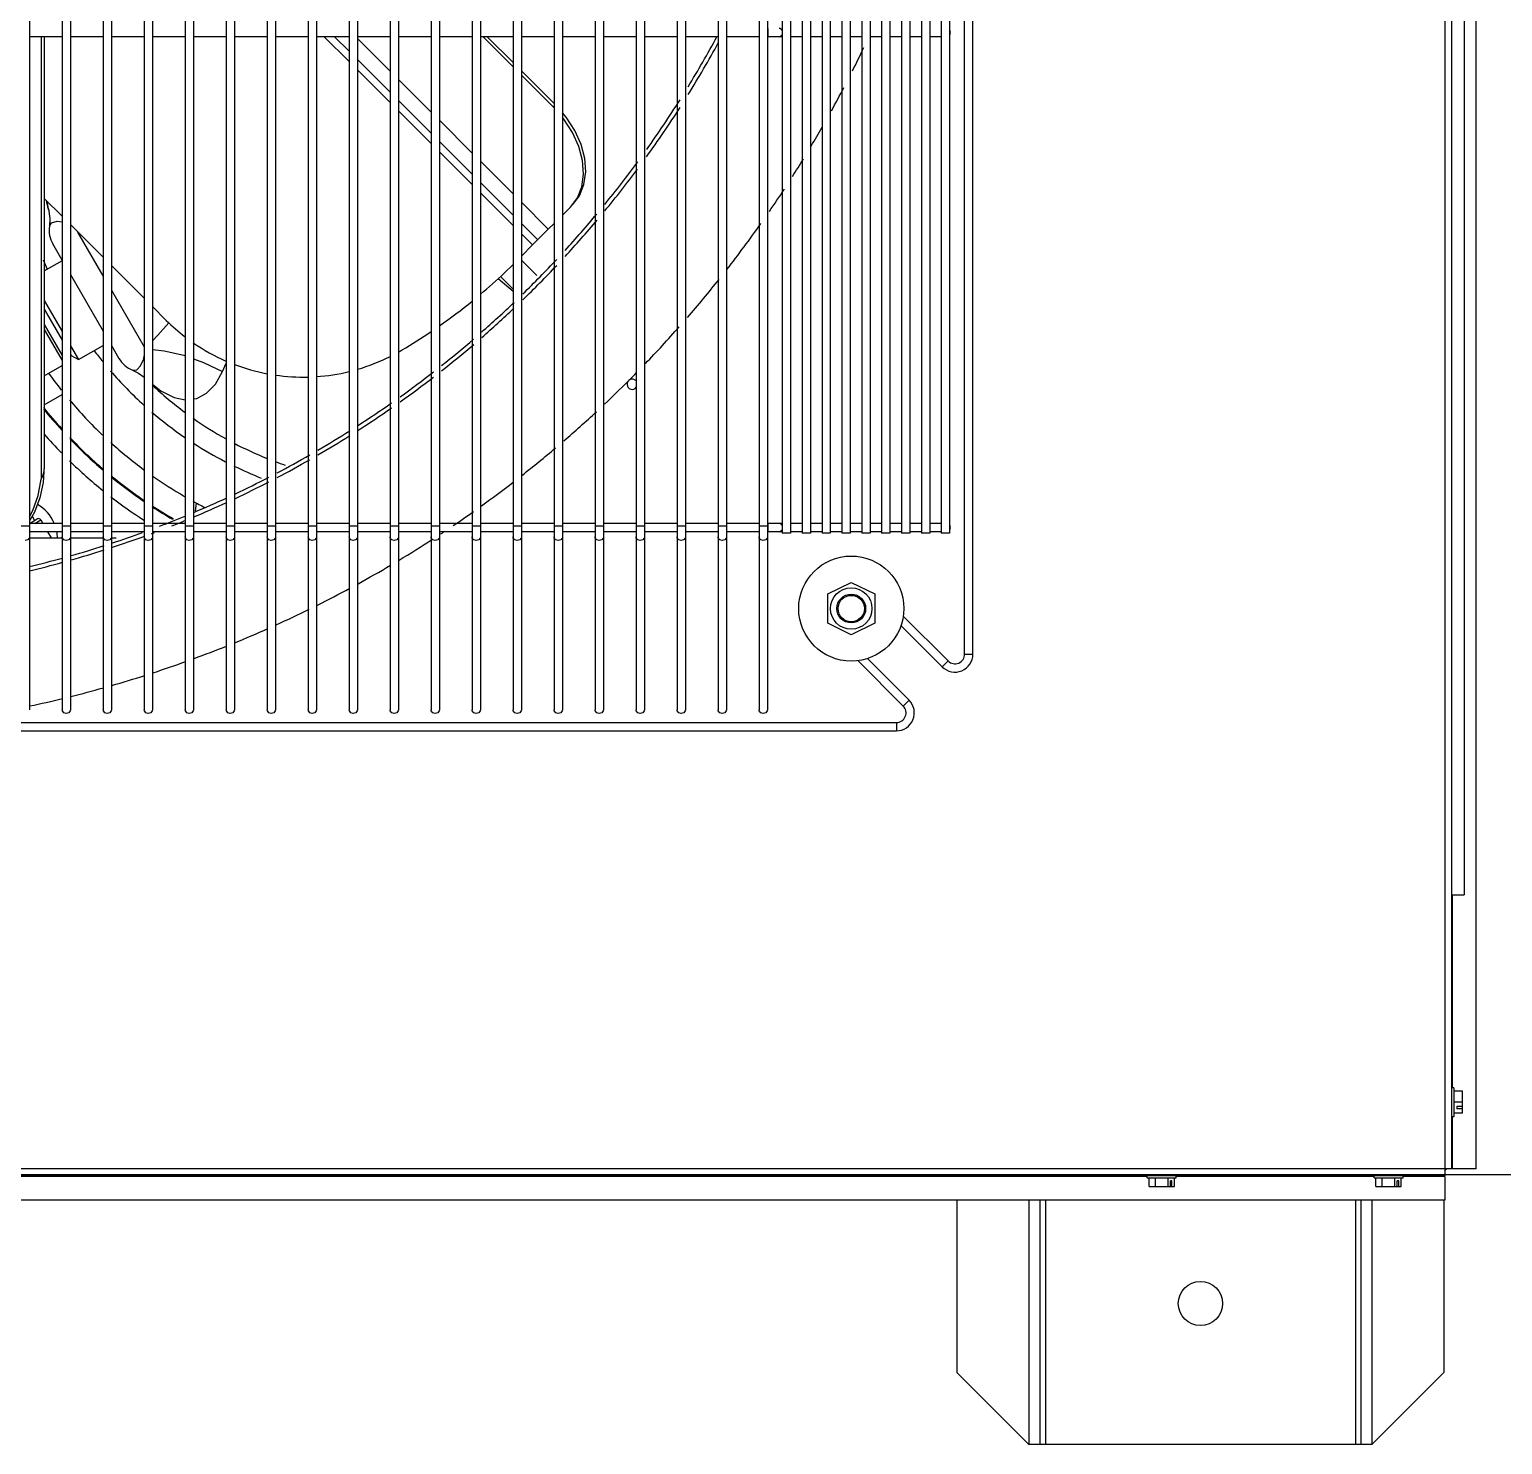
# Model space of a CAD drawing. Header units: metres. Extents: x -367 to 374, y -238 to 224.
# Drawn here: x 242.868 to 243.401, y 215.95 to 216.462 of the extents above; entities that cross this region are included whole.
import ezdxf
from ezdxf.enums import TextEntityAlignment as Align

# ---------------------------------------------------------------- set-up
doc = ezdxf.new("R2010")
doc.units = ezdxf.units.M
for name, color, linetype in [('ELE-ALIMENTADORES', 160, 'Continuous'), ('LA_BAU_BASES GERAIS_R00$0$ARQ-XREF-ATT', 8, 'Continuous'), ('LA_BAU_BASES GERAIS_R00$0$BASE', 253, 'Continuous'), ('LA_BAU_BASES GERAIS_R00$0$dutos', 31, 'Continuous')]:
    doc.layers.add(name, color=color, linetype=linetype)
doc.styles.add('LA_BAU_BASES GERAIS_R00$0$R60-125-RS', font='romans.shx', dxfattribs={"height": 0.19})
doc.styles.add('LA_BAU_BASES GERAIS_R00$0$R80-100-RS', font='romans.shx', dxfattribs={"height": 0.203})

# ---------------------------------------------------------------- blocks, each defined once
blk = doc.blocks.new('LA_BAU_BASES GERAIS_R00$0$A$C5BA41825')
at = {"layer": 'LA_BAU_BASES GERAIS_R00$0$dutos', "color": 251}
for p, q in [((-23.37037953793094, 40.29707436454305), (-23.37037953793094, 38.107074364543)), ((-23.36782953793094, 38.10962436454304), (-23.36782953793094, 40.29452436454301)), ((-23.35905136333858, 38.10962436454304), (-23.35905136333858, 40.29452436454301)), ((-23.36337953793167, 40.24862436454305), (-23.36337953793167, 38.20862436454308)), ((-23.88199084344112, 39.12149266126528), (-23.88199084344112, 38.2755585557361)), ((-23.87017084344112, 39.12149266126528), (-23.87017084344112, 38.2755585557361)), ((-23.86717084344112, 39.12149266126528), (-23.86717084344112, 38.2755585557361)), ((-23.85535084344112, 39.12149266126528), (-23.85535084344112, 38.2755585557361)), ((-23.85235084344112, 39.12149266126528), (-23.85235084344112, 38.2755585557361)), ((-23.84053084344112, 39.12149266126528), (-23.84053084344112, 38.2755585557361)), ((-23.83753084344112, 39.12149266126528), (-23.83753084344112, 38.2755585557361)), ((-23.82571084344112, 39.12149266126528), (-23.82571084344112, 38.2755585557361)), ((-23.82271084344112, 39.12149266126528), (-23.82271084344112, 38.2755585557361)), ((-23.81089084344112, 39.12149266126528), (-23.81089084344112, 38.2755585557361)), ((-23.80789084344112, 39.12149266126528), (-23.80789084344112, 38.2755585557361)), ((-23.79607084344113, 39.12149266126528), (-23.79607084344113, 38.2755585557361)), ((-23.79307084344113, 39.12149266126528), (-23.79307084344113, 38.2755585557361)), ((-23.78125084344113, 39.12149266126528), (-23.78125084344113, 38.2755585557361)), ((-23.77825084344113, 39.12149266126528), (-23.77825084344113, 38.2755585557361)), ((-23.76643084344113, 39.12149266126528), (-23.76643084344113, 38.2755585557361)), ((-23.76343084344113, 39.12149266126528), (-23.76343084344113, 38.2755585557361)), ((-23.75161084344113, 39.12149266126528), (-23.75161084344113, 38.2755585557361)), ((-23.74861084344113, 39.12149266126528), (-23.74861084344113, 38.2755585557361)), ((-23.73679084344113, 39.12149266126528), (-23.73679084344113, 38.2755585557361)), ((-23.73379084344113, 39.12149266126528), (-23.73379084344113, 38.2755585557361)), ((-23.72197084344113, 39.12149266126528), (-23.72197084344113, 38.2755585557361)), ((-23.71897084344113, 39.12149266126528), (-23.71897084344113, 38.2755585557361)), ((-23.70715084344113, 39.12149266126528), (-23.70715084344113, 38.2755585557361)), ((-23.70415084344113, 39.12149266126528), (-23.70415084344113, 38.2755585557361)), ((-23.69233084344113, 39.12149266126528), (-23.69233084344113, 38.2755585557361)), ((-23.68933084344113, 39.12149266126528), (-23.68933084344113, 38.2755585557361)), ((-23.67751084344113, 39.12149266126528), (-23.67751084344113, 38.2755585557361)), ((-23.67451084344113, 39.12149266126528), (-23.67451084344113, 38.2755585557361)), ((-23.66269084344113, 39.12149266126528), (-23.66269084344113, 38.2755585557361)), ((-23.65969084344113, 39.12149266126528), (-23.65969084344113, 38.2755585557361)), ((-23.64787084344113, 39.12149266126528), (-23.64787084344113, 38.2755585557361)), ((-23.64487084344113, 39.12149266126528), (-23.64487084344113, 38.2755585557361)), ((-23.63305084344113, 39.12149266126528), (-23.63305084344113, 38.2755585557361)), ((-23.63005084344113, 39.12149266126528), (-23.63005084344113, 38.2755585557361)), ((-23.61823084344113, 39.12149266126528), (-23.61823084344113, 38.2755585557361)), ((-23.61523084344113, 39.12149266126528), (-23.61523084344113, 38.2755585557361)), ((-23.54391084344076, 38.29569126036699), (-23.54391084344076, 39.10358187787244)), ((-23.54091084344076, 38.29569126036699), (-23.54091084344076, 39.10358187787244)), ((-23.60985119563749, 39.05945567005244), (-23.60985119563749, 38.33945567005253)), ((-23.60685119563749, 39.05945567005244), (-23.60685119563749, 38.33945567005253)), ((-23.60266631706549, 39.05945567005244), (-23.60266631706549, 38.33945567005253)), ((-23.59966631706549, 39.05945567005244), (-23.59966631706549, 38.33945567005253)), ((-23.59548143849349, 39.05945567005244), (-23.59548143849349, 38.33945567005253)), ((-23.59248143849349, 39.05945567005244), (-23.59248143849349, 38.33945567005253)), ((-23.58829655992149, 39.05945567005244), (-23.58829655992149, 38.33945567005253)), ((-23.58529655992149, 39.05945567005244), (-23.58529655992149, 38.33945567005253)), ((-23.58111168134949, 39.05945567005244), (-23.58111168134949, 38.33945567005253)), ((-23.57811168134949, 39.05945567005244), (-23.57811168134949, 38.33945567005253)), ((-23.57392680277749, 39.05945567005244), (-23.57392680277749, 38.33945567005253)), ((-23.57092680277749, 39.05945567005244), (-23.57092680277749, 38.33945567005253)), ((-23.56674192420549, 39.05945567005244), (-23.56674192420549, 38.33945567005253)), ((-23.56374192420549, 39.05945567005244), (-23.56374192420549, 38.33945567005253)), ((-23.55955704563349, 39.05945567005244), (-23.55955704563349, 38.33945567005253)), ((-23.55655704563349, 39.05945567005244), (-23.55655704563349, 38.33945567005253)), ((-23.55237216706149, 39.05945567005244), (-23.55237216706149, 38.33945567005253)), ((-23.54937216706149, 39.05945567005244), (-23.54937216706149, 38.33945567005253)), ((-23.87017084344112, 38.51895567005283), (-23.88199084344112, 38.51895567005283)), ((-23.87772000717276, 38.51895567005283), (-23.87772000717276, 38.35890063319027)), ((-23.87663944291204, 38.51895567005283), (-23.87663944291204, 38.36350144059543)), ((-23.85535084344112, 38.51895567005283), (-23.86717084344112, 38.51895567005283)), ((-23.84053084344112, 38.51895567005283), (-23.85235084344112, 38.51895567005283)), ((-23.82571084344112, 38.51895567005283), (-23.83753084344112, 38.51895567005283)), ((-23.81089084344112, 38.51895567005283), (-23.82271084344112, 38.51895567005283)), ((-23.79607084344113, 38.51895567005283), (-23.80789084344112, 38.51895567005283)), ((-23.78125084344113, 38.51895567005283), (-23.79307084344113, 38.51895567005283)), ((-23.76643084344113, 38.51895567005283), (-23.77825084344113, 38.51895567005283)), ((-23.77543202831567, 38.51895567005283), (-23.76643084344113, 38.50995448229946)), ((-23.77171729571349, 38.51895567005283), (-23.76643084344113, 38.51366921654665)), ((-23.75161084344113, 38.51895567005283), (-23.76343084344113, 38.51895567005283)), ((-23.76343084344113, 38.51835040586229), (-23.75161084344113, 38.50653040586235)), ((-23.73679084344113, 38.51895567005283), (-23.74861084344113, 38.51895567005283)), ((-23.72197084344113, 38.51895567005283), (-23.73379084344113, 38.51895567005283)), ((-23.70715084344113, 38.51895567005283), (-23.71897084344113, 38.51895567005283)), ((-23.71803610763131, 38.51895567005283), (-23.70715084344113, 38.50807040586267)), ((-23.71648610763167, 38.51895567005283), (-23.70715084344113, 38.50962040586228)), ((-23.69233084344113, 38.51895567005283), (-23.70415084344113, 38.51895567005283)), ((-23.67751084344113, 38.51895567005283), (-23.68933084344113, 38.51895567005283)), ((-23.66269084344113, 38.51895567005283), (-23.67451084344113, 38.51895567005283)), ((-23.64787084344113, 38.51895567005283), (-23.65969084344113, 38.51895567005283)), ((-23.63305084344113, 38.51895567005283), (-23.64487084344113, 38.51895567005283)), ((-23.61823084344113, 38.51895567005283), (-23.63005084344113, 38.51895567005283)), ((-23.60985119563749, 38.51895567005283), (-23.61523084344113, 38.51895567005283)), ((-23.61491084344149, 38.51895567005283), (-23.61491084344149, 38.52195567005288)), ((-23.60266631706549, 38.51895567005283), (-23.60685119563749, 38.51895567005283)), ((-23.59548143849349, 38.51895567005283), (-23.59966631706549, 38.51895567005283)), ((-23.58829655992149, 38.51895567005283), (-23.59248143849349, 38.51895567005283)), ((-23.58111168134949, 38.51895567005283), (-23.58529655992149, 38.51895567005283)), ((-23.57392680277749, 38.51895567005283), (-23.57811168134949, 38.51895567005283)), ((-23.56674192420549, 38.51895567005283), (-23.57092680277749, 38.51895567005283)), ((-23.55955704563349, 38.51895567005283), (-23.56374192420549, 38.51895567005283)), ((-23.55237216706149, 38.51895567005283), (-23.55655704563349, 38.51895567005283)), ((-23.76343084344113, 38.51066921584629), (-23.75161084344113, 38.4988492130874)), ((-23.76343084344113, 38.50695448133945), (-23.75161084344113, 38.49513447755828)), ((-23.74861084344113, 38.50353040586231), (-23.73679084344113, 38.49171040586236)), ((-23.70415084344113, 38.50662040586235), (-23.69233084344113, 38.49480040586229)), ((-23.70415084344113, 38.50507040586263), (-23.69263913602695, 38.49355869844851)), ((-23.74861084344113, 38.49584921238704), (-23.73679084344113, 38.48402920962815)), ((-23.74861084344113, 38.4921344765994), (-23.73679084344113, 38.48031447281835)), ((-23.69233084344113, 38.49386699103434), (-23.69263913602695, 38.49355869844851)), ((-23.69233084344113, 38.49320424996381), (-23.69263913602695, 38.49355869844851)), ((-23.73379084344113, 38.48871040586232), (-23.72197084344113, 38.47689040586226)), ((-23.73379084344113, 38.48102920892779), (-23.72197084344113, 38.4692092061689)), ((-23.73379084344113, 38.47731447185834), (-23.72197084344113, 38.46549446807728)), ((-23.71897084344113, 38.47389040586233), (-23.70715084344113, 38.46207040586228)), ((-23.71897084344113, 38.46620920546854), (-23.70715084344113, 38.45438920270851)), ((-23.87663944291204, 38.46047444565977), (-23.87017084344112, 38.45400584618892)), ((-23.87516788951858, 38.4567228222038), (-23.87559159036658, 38.45942659311538)), ((-23.71897084344113, 38.46249446711829), (-23.70715084344113, 38.45067446333724)), ((-23.8751658587564, 38.4567149207187), (-23.87516788951858, 38.4567228222038)), ((-23.70415084344113, 38.45907040586235), (-23.69442593259167, 38.44934549501284)), ((-23.68642593259094, 38.45734549501253), (-23.68933084344113, 38.45444058416342)), ((-23.87480729231567, 38.45038010755684), (-23.87480473108585, 38.45039873088263)), ((-23.86717084344112, 38.45100584618888), (-23.85535084344112, 38.43918584618882)), ((-23.70415084344113, 38.45138920200816), (-23.69826653520549, 38.44550489239907)), ((-23.69442593259167, 38.44934549501284), (-23.70012390497785, 38.44364752262663)), ((-23.69233084344113, 38.45144058416338), (-23.69442593259167, 38.44934549501284)), ((-23.87017084344112, 38.43816306110341), (-23.87355892657094, 38.44403139322526)), ((-23.85535084344112, 38.4324940681347), (-23.86449198225931, 38.44832698500818)), ((-23.70415084344113, 38.44767446237722), (-23.70012390497785, 38.44364752262663)), ((-23.70415084344113, 38.43962058416344), (-23.70012390497785, 38.44364752262663)), ((-23.87663944291204, 38.43428542257107), (-23.87010892657094, 38.43805581793902)), ((-23.70415084344113, 38.43814503520412), (-23.69855627903022, 38.43255047079435)), ((-23.86717084344112, 38.43296690868056), (-23.85535084344112, 38.41249406813506)), ((-23.85235084344112, 38.43618584618889), (-23.84053084344112, 38.42436584618883)), ((-23.7103268840324, 38.43344454357214), (-23.70715084344113, 38.43662058416339)), ((-23.85235084344112, 38.42729791571287), (-23.84053084344112, 38.40682507516738)), ((-23.71255574518803, 38.43150451113434), (-23.70715084344113, 38.42699463293718)), ((-23.71162381001131, 38.43214761759327), (-23.70715084344113, 38.42767465102304)), ((-23.87663944291204, 38.42358469549356), (-23.87017084344112, 38.41238075255728)), ((-23.87663944291204, 38.42046700404046), (-23.87017084344112, 38.40926306110305)), ((-23.83753084344112, 38.42136584618891), (-23.83253106820695, 38.41636607095575)), ((-23.87663944291204, 38.41486700403982), (-23.87017084344112, 38.40366306110343)), ((-23.87663944291204, 38.4130916519623), (-23.87016661478622, 38.40188038478118)), ((-23.86717084344112, 38.40718460013431), (-23.86427299365604, 38.40216537707397)), ((-23.86427299365604, 38.40216537707397), (-23.85535084344112, 38.40731658290122)), ((-23.85235084344112, 38.40729791571209), (-23.84965892657131, 38.40263537892372)), ((-23.86717084344112, 38.40406690868008), (-23.86697299365603, 38.40372422280052)), ((-23.86717084344112, 38.40360999417328), (-23.86697299365603, 38.40372422280052)), ((-23.86697299365603, 38.40372422280052), (-23.86427299365604, 38.40216537707397)), ((-23.81217628371713, 38.39786869233865), (-23.81089084344112, 38.40089382339761)), ((-23.87663944291204, 38.3963679436423), (-23.87017084344112, 38.40010259128849)), ((-23.84478162995131, 38.39837853599181), (-23.84476926963604, 38.39837350270852)), ((-23.87663944291204, 38.3857879999598), (-23.87017084344112, 38.38952264760485)), ((-23.82196386022803, 38.34755590555255), (-23.82158057322767, 38.35028313426812)), ((-23.88199084344112, 38.34195567005281), (-23.88499084344112, 38.34195567005281)), ((-23.88199084344112, 38.34297666890336), (-23.87924498711676, 38.34456198979137)), ((-23.87017084344112, 38.34295567005324), (-23.88199084344112, 38.34295567005324)), ((-23.88101227568185, 38.34557302337828), (-23.88013266315495, 38.34404948979102)), ((-23.88002721451749, 38.34295567005324), (-23.8778789617124, 38.34419596438738)), ((-23.8778789617124, 38.34419596438738), (-23.8771628774444, 38.34295567005324)), ((-23.86717084344112, 38.34195567005281), (-23.87017084344112, 38.34195567005281)), ((-23.85535084344112, 38.34295567005324), (-23.86717084344112, 38.34295567005324)), ((-23.85235084344112, 38.34195567005281), (-23.85535084344112, 38.34195567005281)), ((-23.84053084344112, 38.34295567005324), (-23.85235084344112, 38.34295567005324)), ((-23.83753084344112, 38.34195567005281), (-23.84053084344112, 38.34195567005281)), ((-23.82571084344112, 38.34295567005324), (-23.83753084344112, 38.34295567005324)), ((-23.82271084344112, 38.34195567005281), (-23.82571084344112, 38.34195567005281)), ((-23.81089084344112, 38.34295567005324), (-23.82271084344112, 38.34295567005324)), ((-23.80789084344112, 38.34195567005281), (-23.81089084344112, 38.34195567005281)), ((-23.79607084344113, 38.34295567005324), (-23.80789084344112, 38.34295567005324)), ((-23.79307084344113, 38.34195567005281), (-23.79607084344113, 38.34195567005281)), ((-23.78125084344113, 38.34295567005324), (-23.79307084344113, 38.34295567005324)), ((-23.77825084344113, 38.34195567005281), (-23.78125084344113, 38.34195567005281)), ((-23.76643084344113, 38.34295567005324), (-23.77825084344113, 38.34295567005324)), ((-23.76343084344113, 38.34195567005281), (-23.76643084344113, 38.34195567005281)), ((-23.75161084344113, 38.34295567005324), (-23.76343084344113, 38.34295567005324)), ((-23.74861084344113, 38.34195567005281), (-23.75161084344113, 38.34195567005281)), ((-23.73679084344113, 38.34295567005324), (-23.74861084344113, 38.34295567005324)), ((-23.73379084344113, 38.34195567005281), (-23.73679084344113, 38.34195567005281)), ((-23.72197084344113, 38.34295567005324), (-23.73379084344113, 38.34295567005324)), ((-23.71897084344113, 38.34195567005281), (-23.72197084344113, 38.34195567005281)), ((-23.70715084344113, 38.34295567005324), (-23.71897084344113, 38.34295567005324)), ((-23.70415084344113, 38.34195567005281), (-23.70715084344113, 38.34195567005281)), ((-23.69233084344113, 38.34295567005324), (-23.70415084344113, 38.34295567005324)), ((-23.68933084344113, 38.34195567005281), (-23.69233084344113, 38.34195567005281)), ((-23.67751084344113, 38.34295567005324), (-23.68933084344113, 38.34295567005324)), ((-23.67451084344113, 38.34195567005281), (-23.67751084344113, 38.34195567005281)), ((-23.66269084344113, 38.34295567005324), (-23.67451084344113, 38.34295567005324)), ((-23.65969084344113, 38.34195567005281), (-23.66269084344113, 38.34195567005281)), ((-23.64787084344113, 38.34295567005324), (-23.65969084344113, 38.34295567005324)), ((-23.64487084344113, 38.34195567005281), (-23.64787084344113, 38.34195567005281)), ((-23.63305084344113, 38.34295567005324), (-23.64487084344113, 38.34295567005324)), ((-23.63005084344113, 38.34195567005281), (-23.63305084344113, 38.34195567005281)), ((-23.61823084344113, 38.34295567005324), (-23.63005084344113, 38.34295567005324)), ((-23.61523084344113, 38.34195567005281), (-23.61823084344113, 38.34195567005281)), ((-23.60985119563749, 38.34295567005324), (-23.61523084344113, 38.34295567005324)), ((-23.61491084344149, 38.3399556700532), (-23.61491084344149, 38.34295567005324)), ((-23.60266631706549, 38.34295567005324), (-23.60685119563749, 38.34295567005324)), ((-23.59548143849349, 38.34295567005324), (-23.59966631706549, 38.34295567005324)), ((-23.58829655992149, 38.34295567005324), (-23.59248143849349, 38.34295567005324)), ((-23.58111168134949, 38.34295567005324), (-23.58529655992149, 38.34295567005324)), ((-23.57392680277749, 38.34295567005324), (-23.57811168134949, 38.34295567005324)), ((-23.56674192420549, 38.34295567005324), (-23.57092680277749, 38.34295567005324)), ((-23.55955704563349, 38.34295567005324), (-23.56374192420549, 38.34295567005324)), ((-23.55237216706149, 38.34295567005324), (-23.55655704563349, 38.34295567005324)), ((-23.87017084344112, 38.3399556700532), (-23.88199084344112, 38.3399556700532)), ((-23.88199084344112, 38.33769734364591), (-23.87017084344112, 38.33769734364591)), ((-23.87543082663713, 38.3399556700532), (-23.87412698127822, 38.33769734364591)), ((-23.85535084344112, 38.3399556700532), (-23.86717084344112, 38.3399556700532)), ((-23.86717084344112, 38.33769734364591), (-23.85535084344112, 38.33769734364591)), ((-23.84053084344112, 38.3399556700532), (-23.85235084344112, 38.3399556700532)), ((-23.85235084344112, 38.33769734364591), (-23.85068315326476, 38.33769734364591)), ((-23.82571084344112, 38.3399556700532), (-23.83753084344112, 38.3399556700532)), ((-23.81089084344112, 38.3399556700532), (-23.82271084344112, 38.3399556700532)), ((-23.79607084344113, 38.3399556700532), (-23.80789084344112, 38.3399556700532)), ((-23.78125084344113, 38.3399556700532), (-23.79307084344113, 38.3399556700532)), ((-23.76643084344113, 38.3399556700532), (-23.77825084344113, 38.3399556700532)), ((-23.75161084344113, 38.3399556700532), (-23.76343084344113, 38.3399556700532)), ((-23.73679084344113, 38.3399556700532), (-23.74861084344113, 38.3399556700532)), ((-23.72197084344113, 38.3399556700532), (-23.73379084344113, 38.3399556700532)), ((-23.70715084344113, 38.3399556700532), (-23.71897084344113, 38.3399556700532)), ((-23.69233084344113, 38.3399556700532), (-23.70415084344113, 38.3399556700532)), ((-23.67751084344113, 38.3399556700532), (-23.68933084344113, 38.3399556700532)), ((-23.66269084344113, 38.3399556700532), (-23.67451084344113, 38.3399556700532)), ((-23.64787084344113, 38.3399556700532), (-23.65969084344113, 38.3399556700532)), ((-23.63305084344113, 38.3399556700532), (-23.64487084344113, 38.3399556700532)), ((-23.61823084344113, 38.3399556700532), (-23.63005084344113, 38.3399556700532)), ((-23.60985119563749, 38.3399556700532), (-23.61523084344113, 38.3399556700532)), ((-23.61097505475931, 38.3399556700532), (-23.61056964622913, 38.34002908527873)), ((-23.61056964622913, 38.34002908527873), (-23.60991368144949, 38.34057399217465)), ((-23.60685500465131, 38.33945567005253), (-23.60984738662476, 38.33945567005253)), ((-23.60266631706549, 38.3399556700532), (-23.60685119563749, 38.3399556700532)), ((-23.59967012607931, 38.33945567005253), (-23.60266250805277, 38.33945567005253)), ((-23.59548143849349, 38.3399556700532), (-23.59966631706549, 38.3399556700532)), ((-23.59248524750622, 38.33945567005253), (-23.59547762947967, 38.33945567005253)), ((-23.58829655992149, 38.3399556700532), (-23.59248143849349, 38.3399556700532)), ((-23.58530036893422, 38.33945567005253), (-23.58829275090767, 38.33945567005253)), ((-23.58111168134949, 38.3399556700532), (-23.58529655992149, 38.3399556700532)), ((-23.57811549036222, 38.33945567005253), (-23.58110787233567, 38.33945567005253)), ((-23.57392680277749, 38.3399556700532), (-23.57811168134949, 38.3399556700532)), ((-23.57093061179022, 38.33945567005253), (-23.57392299376367, 38.33945567005253)), ((-23.56674192420549, 38.3399556700532), (-23.57092680277749, 38.3399556700532)), ((-23.56374573321822, 38.33945567005253), (-23.56673811519168, 38.33945567005253)), ((-23.55955704563349, 38.3399556700532), (-23.56374192420549, 38.3399556700532)), ((-23.55656085464621, 38.33945567005253), (-23.55955323661967, 38.33945567005253)), ((-23.55237216706149, 38.3399556700532), (-23.55655704563349, 38.3399556700532)), ((-23.54937597607422, 38.33945567005253), (-23.55236835804767, 38.33945567005253)), ((-23.54931247891858, 38.34057399217465), (-23.54906192266694, 38.34145567005328)), ((-23.59341084344076, 38.31749037583575), (-23.58491084344149, 38.32161984311392)), ((-23.58491084344149, 38.32161984311392), (-23.57641084344112, 38.31749037583575)), ((-23.59341084344076, 38.30684931039218), (-23.59341084344076, 38.31749037583575)), ((-23.58309762242513, 38.31709181418819), (-23.58210091735858, 38.31609510912153)), ((-23.57641084344112, 38.31749037583575), (-23.57641084344112, 38.30684931039218)), ((-23.5804306785044, 38.31358923732591), (-23.57990194793894, 38.31353953933365)), ((-23.58491084344149, 38.30271984311401), (-23.59341084344076, 38.30684931039218)), ((-23.57641084344112, 38.30684931039218), (-23.58491084344149, 38.30271984311401)), ((-23.5826277888764, 38.30807757961907), (-23.5826277888764, 38.30751241679832)), ((-23.56694297098804, 38.30603211086668), (-23.55200720846949, 38.29109523724628)), ((-23.56612261564913, 38.30945449299873), (-23.54988580922512, 38.2932164786863)), ((-23.5640052966644, 38.27905169317364), (-23.57906303982767, 38.29411055651394)), ((-23.54391084344076, 38.29569126036699), (-23.54091084344076, 38.29569126036699)), ((-23.56612669590876, 38.27693045173362), (-23.58253229788804, 38.29333727415974)), ((-23.54988580922512, 38.2932164786863), (-23.55200720846949, 38.29109523724628)), ((-23.56612669590876, 38.27693045173362), (-23.5640052966644, 38.27905169317364)), ((-24.37619764000586, 38.27095567005324), (-23.56860166169349, 38.27095567005324)), ((-24.37619764000586, 38.2679556700532), (-23.56860166169349, 38.2679556700532)), ((-23.56860166169349, 38.27095567005324), (-23.56860166169349, 38.2679556700532)), ((-23.36782953793094, 38.20862436454308), (-23.36337953793167, 38.20862436454308)), ((-23.36753664471276, 38.13890567005251), (-23.36753664471276, 38.20862436454308)), ((-23.36703953793167, 38.13890567005251), (-23.36782953793094, 38.13890567005251)), ((-23.36703953793167, 38.13890560853724), (-23.36703953793167, 38.1284057315678)), ((-23.36398953793094, 38.13761567005247), (-23.36703953793167, 38.13761567005247)), ((-23.36398953793094, 38.13365567005246), (-23.36398953793094, 38.13761567005247)), ((-23.36398953793094, 38.13365567005246), (-23.36703953793167, 38.13365567005246)), ((-23.36398953793094, 38.12969567005246), (-23.36703953793167, 38.12969567005246)), ((-23.36598953793168, 38.13210868275428), (-23.36598953793168, 38.13124265735064)), ((-23.36398953793094, 38.13210868275428), (-23.36598953793168, 38.13210868275428)), ((-23.36398953793094, 38.13124265735064), (-23.36598953793168, 38.13124265735064)), ((-23.36398953793094, 38.12969567005246), (-23.36398953793094, 38.13365567005246)), ((-23.36703953793167, 38.12840567005253), (-23.36782953793094, 38.12840567005253)), ((-23.36753664471276, 38.10962436454304), (-23.36753664471276, 38.12840567005253)), ((-23.36782953793094, 38.10962436454304), (-24.42982953793094, 38.10962436454304)), ((-23.35905136333858, 38.10962436454304), (-23.36753664471276, 38.10962436454304)), ((-28.5687384717088, 38.10750033014574), (-22.755, 38.10750033014574)), ((-23.37037953793094, 38.107074364543), (-24.42727953793094, 38.107074364543)), ((-23.47792953793094, 38.10678147132376), (-24.1491595379313, 38.10678147132376)), ((-23.47792953793094, 38.10628436454272), (-23.47792953793094, 38.107074364543)), ((-23.47792953793094, 38.10628436454272), (-23.46742953793095, 38.10628436454272)), ((-23.47725215206367, 38.10323436454303), (-23.47725215206367, 38.10628436454272)), ((-23.47725215206367, 38.10323436454303), (-23.47039323086513, 38.10323436454303)), ((-23.47496584499677, 38.10323436454303), (-23.47496584499677, 38.10628436454272)), ((-23.47039323086513, 38.10323436454303), (-23.47039323086513, 38.10628436454272)), ((-23.47039323086513, 38.10323436454303), (-23.4681069237993, 38.10323436454303)), ((-23.46950007733204, 38.10323436454303), (-23.46950007733204, 38.10523436454264)), ((-23.4690000773324, 38.10523436454264), (-23.46950007733204, 38.10523436454264)), ((-23.4690000773324, 38.10323436454303), (-23.4690000773324, 38.10523436454264)), ((-23.4681069237993, 38.10323436454303), (-23.4681069237993, 38.10628436454272)), ((-23.46742953793095, 38.10628436454272), (-23.46742953793095, 38.107074364543)), ((-23.39592953793167, 38.10678147132376), (-23.46742953793095, 38.10678147132376)), ((-23.39592953793167, 38.10628436454272), (-23.39592953793167, 38.107074364543)), ((-23.39592953793167, 38.10628436454272), (-23.38542953793167, 38.10628436454272)), ((-23.39525215206331, 38.10323436454303), (-23.39525215206331, 38.10628436454272)), ((-23.39525215206331, 38.10323436454303), (-23.38839323086585, 38.10323436454303)), ((-23.39296584499749, 38.10323436454303), (-23.39296584499749, 38.10628436454272)), ((-23.38839323086585, 38.10323436454303), (-23.38839323086585, 38.10628436454272)), ((-23.38839323086585, 38.10323436454303), (-23.38610692379894, 38.10323436454303)), ((-23.38750007733277, 38.10323436454303), (-23.38750007733277, 38.10523436454264)), ((-23.38700007733204, 38.10523436454264), (-23.38750007733277, 38.10523436454264)), ((-23.38700007733204, 38.10323436454303), (-23.38700007733204, 38.10523436454264)), ((-23.38610692379894, 38.10323436454303), (-23.38610692379894, 38.10628436454272)), ((-23.38542953793167, 38.10628436454272), (-23.38542953793167, 38.107074364543)), ((-23.37037953793094, 38.10678147132376), (-23.38542953793167, 38.10678147132376)), ((-23.37037953793094, 38.10678147132376), (-23.37037953793094, 38.09829618994956)), ((-23.37037953793094, 38.09829618994956), (-24.42727953793094, 38.09829618994956)), ((-23.54672953793131, 38.09829618994956), (-23.54672953793131, 38.03592436454346)), ((-23.52067953793095, 38.09829618994956), (-23.52067953793095, 38.00987436454307)), ((-23.5167295379313, 38.09829618994956), (-23.5167295379313, 38.00987436454307)), ((-23.51467953793095, 38.09829618994956), (-23.51467953793095, 38.00987436454307)), ((-23.40267953793167, 38.09829618994956), (-23.40267953793167, 38.00987436454307)), ((-23.40062953793131, 38.00987436454307), (-23.40062953793131, 38.09829618994956)), ((-23.39667953793167, 38.09829618994956), (-23.39667953793167, 38.00987436454307)), ((-23.37062953793131, 38.09829618994956), (-23.37062953793131, 38.03592436454346)), ((-23.52067953793095, 38.00987436454307), (-23.54672953793131, 38.03592436454346)), ((-23.39667953793167, 38.00987436454307), (-23.37062953793131, 38.03592436454346)), ((-23.39667953793167, 38.00987436454307), (-23.52067953793095, 38.00987436454307))]:
    blk.add_line(p, q, dxfattribs=at)
for points in [[(-23.60985119563749, 38.52111746773471), (-23.60991368144949, 38.52133734793142), (-23.61056964622913, 38.52188225482746), (-23.61097505475931, 38.52195567005288)], [(-23.61097505475931, 38.51895567005283), (-23.61056964622913, 38.51902908527836), (-23.60991368144949, 38.51957399217429), (-23.60985119563749, 38.519793872371)], [(-23.54906192266694, 38.52045567005291), (-23.54931247891858, 38.52133734793142), (-23.54937216706149, 38.52138693059396)], [(-23.54937216706149, 38.51952440951072), (-23.54931247891858, 38.51957399217429), (-23.54906192266694, 38.52045567005291)], [(-23.68565093259167, 38.45812049501285), (-23.68313218351749, 38.46145445559864), (-23.68152544006804, 38.46547550546018), (-23.68089244849531, 38.47002911790707), (-23.68125753430913, 38.47494030016628), (-23.68260666746622, 38.48002031825717), (-23.68488800153676, 38.48507394993328), (-23.68801386613203, 38.48990698696525), (-23.68933084344113, 38.49142113499579)], [(-23.68642593259094, 38.45734549501253), (-23.68390718351676, 38.46067945559832), (-23.6823004400684, 38.46470050546088), (-23.68166744849567, 38.46925411790664), (-23.68203253430949, 38.47416530016596), (-23.68338166746658, 38.47924531825686), (-23.68566300153713, 38.48429894993399), (-23.68878886613131, 38.48913198696482), (-23.68933084344113, 38.48975510618664)], [(-23.87516775063386, 38.45672228309832), (-23.87465251887495, 38.45315941171464), (-23.87480764819858, 38.45038850261835)], [(-23.87480473108585, 38.45039873088263), (-23.87399884067568, 38.4516846493151), (-23.87202715587276, 38.45222195830627), (-23.87017084344112, 38.45199646108199)], [(-23.83753084344112, 38.40897580665546), (-23.83562031334368, 38.41106945165393), (-23.83160999439821, 38.41553977784122)], [(-23.84476926963604, 38.39837350270852), (-23.84322707995422, 38.39843921145325), (-23.84179357568949, 38.39988245888992), (-23.84068434566294, 38.40249178087356), (-23.84053084344112, 38.40349680614668)], [(-23.83753084344112, 38.40585140452197), (-23.83333985423022, 38.40540392656737), (-23.82624328719931, 38.40373927943835), (-23.82571084344112, 38.40354970422266)], [(-23.82271084344112, 38.40248156202699), (-23.81910093704622, 38.40119626424564), (-23.81217628371713, 38.39786869233865)], [(-23.84477827005822, 38.39837696966231), (-23.84261956221822, 38.39731413922198), (-23.84053084344112, 38.39583720617611)], [(-23.82271084344112, 38.38798404297427), (-23.82150018444222, 38.38814837932853), (-23.81797401363495, 38.39000296922563), (-23.81476793017313, 38.39328816055138), (-23.81217628371713, 38.39786869233865)], [(-23.83753084344112, 38.39332797612815), (-23.83456121738731, 38.39093237267946), (-23.82973569243713, 38.38848896176091), (-23.82571084344112, 38.38769469663328)], [(-23.87663944291204, 38.36350144235507), (-23.87703274637022, 38.35777953198817), (-23.87823529027531, 38.35214709203285), (-23.88020205602513, 38.34696121033141), (-23.88199084344112, 38.34389639780341)], [(-23.87663944291204, 38.36350144059543), (-23.87675451760913, 38.36199604704382), (-23.87711176773713, 38.36045456167358), (-23.87772000717276, 38.35890063319027)], [(-23.88199084344112, 38.34534099532084), (-23.88073081167058, 38.3476033371071), (-23.87881163069677, 38.35304228133214), (-23.87772000717276, 38.35890063319027)], [(-23.60985119563749, 38.34211746773508), (-23.60991368144949, 38.34233734793179), (-23.61056964622913, 38.34288225482783), (-23.61097505475931, 38.34295567005324)], [(-23.54906192266694, 38.34145567005328), (-23.54931247891858, 38.34233734793179), (-23.54937216706149, 38.34238693059433)], [(-23.88199084344112, 38.33805855573542), (-23.88206425866658, 38.33765713088451), (-23.88260916556258, 38.33700761183172), (-23.88349084344113, 38.33675951762996)], [(-23.86867084344113, 38.33675951762996), (-23.86955252131967, 38.33700761183172), (-23.87009742821567, 38.33765713088451), (-23.87017084344112, 38.33805855573542)], [(-23.86717084344112, 38.33805855573542), (-23.86724425866658, 38.33765713088451), (-23.86778916556258, 38.33700761183172), (-23.86867084344113, 38.33675951762996)], [(-23.85385084344113, 38.33675951762996), (-23.85473252131967, 38.33700761183172), (-23.85527742821567, 38.33765713088451), (-23.85535084344112, 38.33805855573542)], [(-23.85235084344112, 38.33805855573542), (-23.85242425866658, 38.33765713088451), (-23.85296916556258, 38.33700761183172), (-23.85385084344113, 38.33675951762996)], [(-23.83903084344113, 38.33675951762996), (-23.83991252131967, 38.33700761183172), (-23.84045742821567, 38.33765713088451), (-23.84053084344112, 38.33805855573542)], [(-23.83753084344112, 38.33805855573542), (-23.83760425866658, 38.33765713088451), (-23.83814916556258, 38.33700761183172), (-23.83903084344113, 38.33675951762996)], [(-23.82421084344113, 38.33675951762996), (-23.82509252131967, 38.33700761183172), (-23.82563742821567, 38.33765713088451), (-23.82571084344112, 38.33805855573542)], [(-23.82271084344112, 38.33805855573542), (-23.82278425866658, 38.33765713088451), (-23.82332916556258, 38.33700761183172), (-23.82421084344113, 38.33675951762996)], [(-23.80939084344113, 38.33675951762996), (-23.81027252131967, 38.33700761183172), (-23.81081742821567, 38.33765713088451), (-23.81089084344112, 38.33805855573542)], [(-23.80789084344112, 38.33805855573542), (-23.80796425866658, 38.33765713088451), (-23.80850916556258, 38.33700761183172), (-23.80939084344113, 38.33675951762996)], [(-23.79457084344113, 38.33675951762996), (-23.79545252131967, 38.33700761183172), (-23.79599742821567, 38.33765713088451), (-23.79607084344113, 38.33805855573542)], [(-23.79307084344113, 38.33805855573542), (-23.79314425866658, 38.33765713088451), (-23.79368916556258, 38.33700761183172), (-23.79457084344113, 38.33675951762996)], [(-23.77975084344113, 38.33675951762996), (-23.78063252131967, 38.33700761183172), (-23.78117742821567, 38.33765713088451), (-23.78125084344113, 38.33805855573542)], [(-23.77825084344113, 38.33805855573542), (-23.77832425866658, 38.33765713088451), (-23.77886916556258, 38.33700761183172), (-23.77975084344113, 38.33675951762996)], [(-23.76493084344113, 38.33675951762996), (-23.76581252131967, 38.33700761183172), (-23.76635742821567, 38.33765713088451), (-23.76643084344113, 38.33805855573542)], [(-23.76343084344113, 38.33805855573542), (-23.76350425866658, 38.33765713088451), (-23.76404916556258, 38.33700761183172), (-23.76493084344113, 38.33675951762996)], [(-23.75011084344113, 38.33675951762996), (-23.75099252131967, 38.33700761183172), (-23.75153742821567, 38.33765713088451), (-23.75161084344113, 38.33805855573542)], [(-23.74861084344113, 38.33805855573542), (-23.74868425866658, 38.33765713088451), (-23.74922916556258, 38.33700761183172), (-23.75011084344113, 38.33675951762996)], [(-23.73529084344113, 38.33675951762996), (-23.73617252131967, 38.33700761183172), (-23.73671742821567, 38.33765713088451), (-23.73679084344113, 38.33805855573542)], [(-23.73379084344113, 38.33805855573542), (-23.73386425866658, 38.33765713088451), (-23.73440916556258, 38.33700761183172), (-23.73529084344113, 38.33675951762996)], [(-23.72047084344113, 38.33675951762996), (-23.72135252131967, 38.33700761183172), (-23.72189742821567, 38.33765713088451), (-23.72197084344113, 38.33805855573542)], [(-23.71897084344113, 38.33805855573542), (-23.71904425866658, 38.33765713088451), (-23.71958916556258, 38.33700761183172), (-23.72047084344113, 38.33675951762996)], [(-23.70565084344113, 38.33675951762996), (-23.70653252131967, 38.33700761183172), (-23.70707742821568, 38.33765713088451), (-23.70715084344113, 38.33805855573542)], [(-23.70415084344113, 38.33805855573542), (-23.70422425866658, 38.33765713088451), (-23.70476916556258, 38.33700761183172), (-23.70565084344113, 38.33675951762996)], [(-23.69083084344113, 38.33675951762996), (-23.69171252131967, 38.33700761183172), (-23.69225742821568, 38.33765713088451), (-23.69233084344113, 38.33805855573542)], [(-23.68933084344113, 38.33805855573542), (-23.68940425866658, 38.33765713088451), (-23.68994916556258, 38.33700761183172), (-23.69083084344113, 38.33675951762996)], [(-23.67601084344113, 38.33675951762996), (-23.67689252131967, 38.33700761183172), (-23.67743742821568, 38.33765713088451), (-23.67751084344113, 38.33805855573542)], [(-23.67451084344113, 38.33805855573542), (-23.67458425866658, 38.33765713088451), (-23.67512916556258, 38.33700761183172), (-23.67601084344113, 38.33675951762996)], [(-23.66119084344113, 38.33675951762996), (-23.66207252131967, 38.33700761183172), (-23.66261742821568, 38.33765713088451), (-23.66269084344113, 38.33805855573542)], [(-23.65969084344113, 38.33805855573542), (-23.65976425866658, 38.33765713088451), (-23.66030916556258, 38.33700761183172), (-23.66119084344113, 38.33675951762996)], [(-23.64637084344113, 38.33675951762996), (-23.64725252131967, 38.33700761183172), (-23.64779742821568, 38.33765713088451), (-23.64787084344113, 38.33805855573542)], [(-23.64487084344113, 38.33805855573542), (-23.64494425866658, 38.33765713088451), (-23.64548916556258, 38.33700761183172), (-23.64637084344113, 38.33675951762996)], [(-23.63155084344113, 38.33675951762996), (-23.63243252131967, 38.33700761183172), (-23.63297742821567, 38.33765713088451), (-23.63305084344113, 38.33805855573542)], [(-23.63005084344113, 38.33805855573542), (-23.63012425866658, 38.33765713088451), (-23.63066916556258, 38.33700761183172), (-23.63155084344113, 38.33675951762996)], [(-23.61673084344113, 38.33675951762996), (-23.61761252131967, 38.33700761183172), (-23.61815742821567, 38.33765713088451), (-23.61823084344113, 38.33805855573542)], [(-23.61523084344113, 38.33805855573542), (-23.61530425866658, 38.33765713088451), (-23.61584916556258, 38.33700761183172), (-23.61673084344113, 38.33675951762996)], [(-23.86867084344113, 38.27425951762962), (-23.86955252131967, 38.27450761183138), (-23.87009742821567, 38.27515713088519), (-23.87016554157713, 38.2755585557361)], [(-23.86717614530513, 38.2755585557361), (-23.86724425866658, 38.27515713088519), (-23.86778916556258, 38.27450761183138), (-23.86867084344113, 38.27425951762962)], [(-23.85385084344113, 38.27425951762962), (-23.85473252131967, 38.27450761183138), (-23.85527742821567, 38.27515713088519), (-23.85534554157713, 38.2755585557361)], [(-23.85235614530513, 38.2755585557361), (-23.85242425866658, 38.27515713088519), (-23.85296916556258, 38.27450761183138), (-23.85385084344113, 38.27425951762962)], [(-23.83903084344113, 38.27425951762962), (-23.83991252131967, 38.27450761183138), (-23.84045742821567, 38.27515713088519), (-23.84052554157713, 38.2755585557361)], [(-23.83753614530513, 38.2755585557361), (-23.83760425866658, 38.27515713088519), (-23.83814916556258, 38.27450761183138), (-23.83903084344113, 38.27425951762962)], [(-23.82421084344113, 38.27425951762962), (-23.82509252131967, 38.27450761183138), (-23.82563742821567, 38.27515713088519), (-23.82570554157713, 38.2755585557361)], [(-23.82271614530513, 38.2755585557361), (-23.82278425866658, 38.27515713088519), (-23.82332916556258, 38.27450761183138), (-23.82421084344113, 38.27425951762962)], [(-23.80939084344113, 38.27425951762962), (-23.81027252131967, 38.27450761183138), (-23.81081742821567, 38.27515713088519), (-23.81088554157713, 38.2755585557361)], [(-23.80789614530513, 38.2755585557361), (-23.80796425866658, 38.27515713088519), (-23.80850916556258, 38.27450761183138), (-23.80939084344113, 38.27425951762962)], [(-23.79457084344113, 38.27425951762962), (-23.79545252131967, 38.27450761183138), (-23.79599742821567, 38.27515713088519), (-23.79606554157713, 38.2755585557361)], [(-23.79307614530513, 38.2755585557361), (-23.79314425866658, 38.27515713088519), (-23.79368916556258, 38.27450761183138), (-23.79457084344113, 38.27425951762962)], [(-23.77975084344113, 38.27425951762962), (-23.78063252131967, 38.27450761183138), (-23.78117742821567, 38.27515713088519), (-23.78124554157713, 38.2755585557361)], [(-23.77825614530513, 38.2755585557361), (-23.77832425866658, 38.27515713088519), (-23.77886916556258, 38.27450761183138), (-23.77975084344113, 38.27425951762962)], [(-23.76493084344113, 38.27425951762962), (-23.76581252131967, 38.27450761183138), (-23.76635742821567, 38.27515713088519), (-23.76642554157713, 38.2755585557361)], [(-23.76343614530513, 38.2755585557361), (-23.76350425866658, 38.27515713088519), (-23.76404916556258, 38.27450761183138), (-23.76493084344113, 38.27425951762962)], [(-23.75011084344113, 38.27425951762962), (-23.75099252131967, 38.27450761183138), (-23.75153742821567, 38.27515713088519), (-23.75160554157713, 38.2755585557361)], [(-23.74861614530513, 38.2755585557361), (-23.74868425866658, 38.27515713088519), (-23.74922916556258, 38.27450761183138), (-23.75011084344113, 38.27425951762962)], [(-23.73529084344113, 38.27425951762962), (-23.73617252131967, 38.27450761183138), (-23.73671742821567, 38.27515713088519), (-23.73678554157713, 38.2755585557361)], [(-23.73379614530513, 38.2755585557361), (-23.73386425866658, 38.27515713088519), (-23.73440916556258, 38.27450761183138), (-23.73529084344113, 38.27425951762962)], [(-23.72047084344113, 38.27425951762962), (-23.72135252131967, 38.27450761183138), (-23.72189742821567, 38.27515713088519), (-23.72196554157713, 38.2755585557361)], [(-23.71897614530513, 38.2755585557361), (-23.71904425866658, 38.27515713088519), (-23.71958916556258, 38.27450761183138), (-23.72047084344113, 38.27425951762962)], [(-23.70565084344113, 38.27425951762962), (-23.70653252131967, 38.27450761183138), (-23.70707742821568, 38.27515713088519), (-23.70714554157713, 38.2755585557361)], [(-23.70415614530513, 38.2755585557361), (-23.70422425866658, 38.27515713088519), (-23.70476916556258, 38.27450761183138), (-23.70565084344113, 38.27425951762962)], [(-23.69083084344113, 38.27425951762962), (-23.69171252131967, 38.27450761183138), (-23.69225742821568, 38.27515713088519), (-23.69232554157713, 38.2755585557361)], [(-23.68933614530513, 38.2755585557361), (-23.68940425866658, 38.27515713088519), (-23.68994916556258, 38.27450761183138), (-23.69083084344113, 38.27425951762962)], [(-23.67601084344113, 38.27425951762962), (-23.67689252131967, 38.27450761183138), (-23.67743742821568, 38.27515713088519), (-23.67750554157713, 38.2755585557361)], [(-23.67451614530513, 38.2755585557361), (-23.67458425866658, 38.27515713088519), (-23.67512916556258, 38.27450761183138), (-23.67601084344113, 38.27425951762962)], [(-23.66119084344113, 38.27425951762962), (-23.66207252131967, 38.27450761183138), (-23.66261742821568, 38.27515713088519), (-23.66268554157713, 38.2755585557361)], [(-23.65969614530513, 38.2755585557361), (-23.65976425866658, 38.27515713088519), (-23.66030916556258, 38.27450761183138), (-23.66119084344113, 38.27425951762962)], [(-23.64637084344113, 38.27425951762962), (-23.64725252131967, 38.27450761183138), (-23.64779742821568, 38.27515713088519), (-23.64786554157713, 38.2755585557361)], [(-23.64487614530513, 38.2755585557361), (-23.64494425866658, 38.27515713088519), (-23.64548916556258, 38.27450761183138), (-23.64637084344113, 38.27425951762962)], [(-23.63155084344113, 38.27425951762962), (-23.63243252131967, 38.27450761183138), (-23.63297742821567, 38.27515713088519), (-23.63304554157713, 38.2755585557361)], [(-23.63005614530513, 38.2755585557361), (-23.63012425866658, 38.27515713088519), (-23.63066916556258, 38.27450761183138), (-23.63155084344113, 38.27425951762962)], [(-23.61673084344113, 38.27425951762962), (-23.61761252131967, 38.27450761183138), (-23.61815742821567, 38.27515713088519), (-23.61822554157713, 38.2755585557361)], [(-23.61523614530513, 38.2755585557361), (-23.61530425866658, 38.27515713088519), (-23.61584916556258, 38.27450761183138), (-23.61673084344113, 38.27425951762962)]]:
    blk.add_lwpolyline(points, dxfattribs=at)
for centre, radius in [((-23.58491084344149, 38.31216984311391), 0.01900000000036363), ((-23.58491084344149, 38.31216984311391), 0.007499999999999997), ((-23.58491084344149, 38.31216984311391), 0.005200000000363635), ((-23.58491084344149, 38.31216984311391), 0.004762499999999999), ((-23.45867953793131, 38.060874364543), 0.00799999999963636)]:
    blk.add_circle(centre, radius, dxfattribs=at)
for centre, radius, start, end in [((-23.97241053793095, 38.70157436454269), 0.3850000000003635, 328.5670488110281, 331.680065719951), ((-23.97241053793095, 38.70157436454269), 0.3864947102519999, 328.2219462093952, 331.4293194320534), ((-23.97241053793095, 38.70157436454269), 0.4341807889319999, 333.313143750619, 334.5645791029286), ((-23.97241053793095, 38.70157436454269), 0.4341807889319999, 331.1662600058913, 332.4162271851776), ((-23.97241053793095, 38.70157436454269), 0.3864947102519999, 324.2001796347199, 327.4077736417665), ((-23.97241053793095, 38.70157436454269), 0.3850000000003635, 324.5296029515756, 327.7497223509796), ((-23.97241053793095, 38.70157436454269), 0.4341807889319999, 329.2257840172181, 330.2716458365229), ((-23.97241053793095, 38.70157436454269), 0.3850000000003635, 320.802406244809, 323.7124734375941), ((-23.97241053793095, 38.70157436454269), 0.3864947102519999, 320.5489271783048, 323.3862528850761), ((-23.97241053793095, 38.70157436454269), 0.4341807889319999, 327.5170364300299, 328.51276996036), ((-23.74642754786731, 38.48983338607468), 0.1330000000003636, 193.1012223503435, 194.4267543471061), ((-23.97241053793095, 38.70157436454269), 0.4341807889319999, 325.5215629693396, 326.8027318767834), ((-23.74642754786731, 38.48983338607468), 0.1330000000003636, 194.5080180564737, 194.6606899349702), ((-23.97241053793095, 38.70157436454269), 0.3850000000003635, 317.5423721336431, 320.1423740690085), ((-23.86489867253349, 38.44903139322491), 0.01000000000036363, 172.0157246764595, 209.9999999994204), ((-23.97241053793095, 38.70157436454269), 0.3864947102519999, 317.3015852012433, 319.8914741689371), ((-23.97241053793095, 38.70157436454269), 0.4341807889319999, 322.0827241983723, 324.8073512125944), ((-23.74642754786731, 38.48983338607468), 0.1403800000003636, 201.5534169403147, 203.0224120625111), ((-23.97241053793095, 38.70157436454269), 0.3850000000003635, 314.2827619063604, 316.8825459683655), ((-23.85685035977676, 38.59000669856118), 0.2144314280116363, 310.0383791077005, 313.1029659522136), ((-23.97241053793095, 38.70157436454269), 0.3864947102519999, 314.0545546870505, 316.6443140520464), ((-23.97241053793095, 38.70157436454269), 0.4341807889319999, 319.1187870729947, 321.4830967716915), ((-23.85685035977676, 38.59000669856118), 0.2144314280116363, 305.0259772255885, 308.9773078229351), ((-23.97241053793095, 38.70157436454269), 0.3850000000003635, 311.2510326128057, 313.6228403227567), ((-23.97241053793095, 38.70157436454269), 0.3864947102519999, 311.0660074714721, 313.3971674633298), ((-23.78303359352403, 38.46586354563863), 0.07000000000036362, 225.0000000002145, 232.380280956823), ((-23.85685035977676, 38.59000669856118), 0.2144314280116363, 300.7361418911031, 304.0642476691609), ((-23.97241053793095, 38.70157436454269), 0.4341807889319999, 316.1456284594002, 318.5179336839709), ((-23.78303359352403, 38.46586354563863), 0.07000000000036362, 235.3940292161551, 246.486484100515), ((-23.97241053793095, 38.70157436454269), 0.3850000000003635, 308.4533072852526, 310.6847083602308), ((-23.97241053793095, 38.70157436454269), 0.3864947102519999, 308.279086174613, 310.5018716474476), ((-23.74642754786731, 38.48983338607468), 0.1403800000003636, 216.960989647946, 219.0146368268805), ((-23.84099867253385, 38.40763537892451), 0.01000000000036363, 209.9999999994204, 247.9334894010474), ((-23.78303359352403, 38.46586354563863), 0.07000000000036362, 286.2984228650739, 296.7475181294823), ((-23.78303359352403, 38.46586354563863), 0.07000000000036362, 299.4948381201085, 300.7361418911031), ((-23.74642754786731, 38.48983338607468), 0.1585000000003636, 215.7356574009947, 218.4994527483116), ((-23.74642754786731, 38.48983338607468), 0.1403800000003636, 220.8245770457437, 227.8724901107693), ((-23.78303359352403, 38.46586354563863), 0.07000000000036362, 249.1725950995969, 259.2589192759526), ((-23.78303359352403, 38.46586354563863), 0.07000000000036362, 261.7350211416642, 271.4675175002459), ((-23.78303359352403, 38.46586354563863), 0.07000000000036362, 273.9260832003484, 283.7244124632476), ((-23.97241053793095, 38.70157436454269), 0.3864947102519999, 305.4917657571842, 307.7148928168998), ((-23.97241053793095, 38.70157436454269), 0.3850000000003635, 305.6551978757853, 307.8869288134696), ((-23.97241053793095, 38.70157436454269), 0.4341807889319999, 315.0442616677577, 315.5419489537055), ((-23.74642754786731, 38.48983338607468), 0.1330000000003636, 226.7041022604271, 233.3975861866964), ((-23.97241053793095, 38.70157436454269), 0.4341807889319999, 313.3915686283646, 314.9557383326737), ((-23.66411198133385, 38.39327580794554), 0.001849999999636363, 45.00000000021461, 323.0977804719186), ((-23.74642754786731, 38.48983338607468), 0.1675000000003636, 218.823599303772, 222.2935538734348), ((-23.74642754786731, 38.48983338607468), 0.1585000000003636, 220.1709927998168, 226.5005007136143), ((-23.97241053793095, 38.70157436454269), 0.3850000000003635, 302.8878391445325, 305.0887061781948), ((-23.97241053793095, 38.70157436454269), 0.3864947102519999, 302.7509628496498, 304.92745653781), ((-23.74642754786731, 38.48983338607468), 0.1678000000003635, 218.9563609253839, 222.399855858472), ((-23.74642754786731, 38.48983338607468), 0.1403800000003636, 229.4258752662267, 235.5462127825539), ((-23.74642754786731, 38.48983338607468), 0.1330000000003636, 234.9358139372704, 241.0023127787153), ((-23.97241053793095, 38.70157436454269), 0.4341807889319999, 310.7887166289764, 312.863877121916), ((-23.74642754786731, 38.48983338607468), 0.1735000000003636, 221.3129099008501, 224.3807497577333), ((-23.74642754786731, 38.48983338607468), 0.1675000000003636, 223.7365567548318, 229.4248613441614), ((-23.97241053793095, 38.70157436454269), 0.3850000000003635, 300.3773498561977, 302.3797374850034), ((-23.97241053793095, 38.70157436454269), 0.3864947102519999, 300.2501268373227, 302.2448106892377), ((-23.74642754786731, 38.48983338607468), 0.1678000000003635, 223.8404930356464, 229.5182191090625), ((-23.74642754786731, 38.48983338607468), 0.1585000000003636, 227.9281307884168, 233.5529932802084), ((-23.74642754786731, 38.48983338607468), 0.1403800000003636, 237.0731501367887, 242.5648504403495), ((-23.74642754786731, 38.48983338607468), 0.1330000000003636, 242.4300884215563, 248.0698184477159), ((-23.97241053793095, 38.70157436454269), 0.4341807889319999, 308.1925703449445, 310.2628123076884), ((-23.74642754786731, 38.48983338607468), 0.1735000000003636, 225.7562877168738, 231.0711186762227), ((-23.74642754786731, 38.48983338607468), 0.1403800000003636, 243.958683006067, 248.3615914997501), ((-23.74642754786731, 38.48983338607468), 0.1330000000003636, 249.4524572656374, 251.0610652991175), ((-23.97241053793095, 38.70157436454269), 0.3864947102519999, 297.7487171065335, 299.74378571907), ((-23.97241053793095, 38.70157436454269), 0.3850000000003635, 297.8662361422927, 299.8690481193732), ((-23.74642754786731, 38.48983338607468), 0.1678000000003635, 230.7965647247787, 235.8050813793082), ((-23.74642754786731, 38.48983338607468), 0.1675000000003636, 230.7163522207365, 235.7336926705882), ((-23.74642754786731, 38.48983338607468), 0.1585000000003636, 234.8745445959058, 239.8909385846156), ((-23.97241053793095, 38.70157436454269), 0.3864947102519999, 295.2476357497238, 297.2423696378145), ((-23.97241053793095, 38.70157436454269), 0.3850000000003635, 295.3554106473974, 297.3579190761307), ((-23.97241053793095, 38.70157436454269), 0.4341807889319999, 305.7743850510871, 307.6673724789189), ((-23.88612754786804, 38.33743338607474), 0.01424999999999999, 23.04313520524125, 60.4043964185589), ((-23.74642754786731, 38.48983338607468), 0.1735000000003636, 232.2909815393731, 237.0972412270686), ((-23.74642754786731, 38.48983338607468), 0.1675000000003636, 237.0055707712872, 240.1160886307377), ((-23.74642754786731, 38.48983338607468), 0.1678000000003635, 237.0745467662207, 240.0234111332233), ((-23.74642754786731, 38.48983338607468), 0.1585000000003636, 241.1641350284641, 242.9220668238786), ((-23.97241053793095, 38.70157436454269), 0.3850000000003635, 292.903567591613, 294.8472629953043), ((-23.97241053793095, 38.70157436454269), 0.3864947102519999, 292.8123408671645, 294.7414645404429), ((-23.87874498711604, 38.34369596438773), 0.001000000000363636, 29.99999999951915, 120.0000000009526), ((-23.97241053793095, 38.70157436454269), 0.3850000000003635, 290.909911880023, 292.4308589551164), ((-23.97241053793095, 38.70157436454269), 0.3864947102519999, 291.546385432275, 292.3414681324097), ((-23.97241053793095, 38.70157436454269), 0.4341807889319999, 304.1357387116558, 305.2978446504815), ((-23.88612754786804, 38.33743338607474), 0.01424999999999999, 1.11034576739985, 10.41261157228308), ((-23.97241053793095, 38.70157436454269), 0.3864947102519999, 288.1613490256713, 289.9412136190018), ((-23.97241053793095, 38.70157436454269), 0.3850000000003635, 288.2344773185551, 289.9450796867766), ((-23.97241053793095, 38.70157436454269), 0.3864947102519999, 290.3623102909984, 290.5500932784326), ((-23.97241053793095, 38.70157436454269), 0.4341807889319999, 301.0641138587405, 302.9502696770306), ((-23.97241053793095, 38.70157436454269), 0.4341807889319999, 303.4187428547189, 303.5663565647851), ((-23.97241053793095, 38.70157436454269), 0.3864947102519999, 285.836228657682, 287.6906842782621), ((-23.97241053793095, 38.70157436454269), 0.3850000000003635, 285.9003337101691, 287.761984928254), ((-23.97241053793095, 38.70157436454269), 0.3850000000003635, 283.5924488153694, 285.4278063662483), ((-23.97241053793095, 38.70157436454269), 0.3864947102519999, 283.5396338982376, 285.3655264781586), ((-23.97241053793095, 38.70157436454269), 0.4341807889319999, 298.8072285321281, 300.5883141225636), ((-23.97241053793095, 38.70157436454269), 0.4341807889319999, 296.6238325927724, 298.3656413285863), ((-23.97241053793095, 38.70157436454269), 0.4341807889319999, 294.4393722516028, 296.1815125113523), ((-23.97241053793095, 38.70157436454269), 0.4341807889319999, 292.2726140541706, 293.9976172047417), ((-23.97241053793095, 38.70157436454269), 0.4341807889319999, 290.2068630123019, 291.8550021181916), ((-23.54741084344149, 38.29569126036699), 0.006499999999636361, 224.9978689022353, 0), ((-23.54741084344149, 38.29569126036699), 0.003499999999636363, 224.9978689022353, 0), ((-23.97241053793095, 38.70157436454269), 0.4341807889319999, 288.137421130333, 289.7880722038668), ((-23.97241053793095, 38.70157436454269), 0.4341807889319999, 284.0412216153473, 285.6517667850051), ((-23.97241053793095, 38.70157436454269), 0.4341807889319999, 286.0696586117521, 287.7185362531602), ((-23.97241053793095, 38.70157436454269), 0.4341807889319999, 282.0448954234157, 283.6374875817008), ((-23.56860166169349, 38.27445567005282), 0.006499999999636361, 270, 44.99786890223531), ((-23.56860166169349, 38.27445567005282), 0.003499999999636363, 270, 44.99786890223531), ((-23.37162953793167, 38.11087436454272), 0.002249999999999999, 304.5000241052903, 325.4999758957013)]:
    blk.add_arc(centre, radius, start, end, dxfattribs=at)
blk = doc.blocks.new('LA_BAU_BASES GERAIS_R00')
at = {"layer": 'LA_BAU_BASES GERAIS_R00$0$ARQ-XREF-ATT'}
blk.add_blockref('LA_BAU_BASES GERAIS_R00$0$A$C5BA41825', (266.75, 177.9399999999999), dxfattribs=at)
at = {"layer": 'LA_BAU_BASES GERAIS_R00$0$BASE', "style": 'LA_BAU_BASES GERAIS_R00$0$R60-125-RS'}
for p in [(242.7815727361595, 218.919159373358), (358.6365727361596, 192.964159373358)]:
    blk.add_attdef('S', text='', height=0.19, rotation=90, dxfattribs=at).set_placement(p, align=Align.MIDDLE_CENTER)
at = {"layer": 'LA_BAU_BASES GERAIS_R00$0$BASE', "style": 'LA_BAU_BASES GERAIS_R00$0$R80-100-RS'}
blk.add_attdef('ACESSO', text='', height=0.203, dxfattribs=at).set_placement((365.922255870473, 191.9868442639211), align=Align.TOP_CENTER)
at = {"layer": 'LA_BAU_BASES GERAIS_R00$0$BASE', "style": 'LA_BAU_BASES GERAIS_R00$0$R60-125-RS'}
blk.add_attdef('S', text='', height=0.19, dxfattribs=at).set_placement((266.114159373358, 180.9134272638404), align=Align.MIDDLE_CENTER)

msp = doc.modelspace()

# ---------------------------------------------------------------- block references
at = {"layer": 'ELE-ALIMENTADORES', "color": 2}
msp.add_blockref('LA_BAU_BASES GERAIS_R00', (0, 0), dxfattribs=at)

doc.saveas('drawing.dxf')
